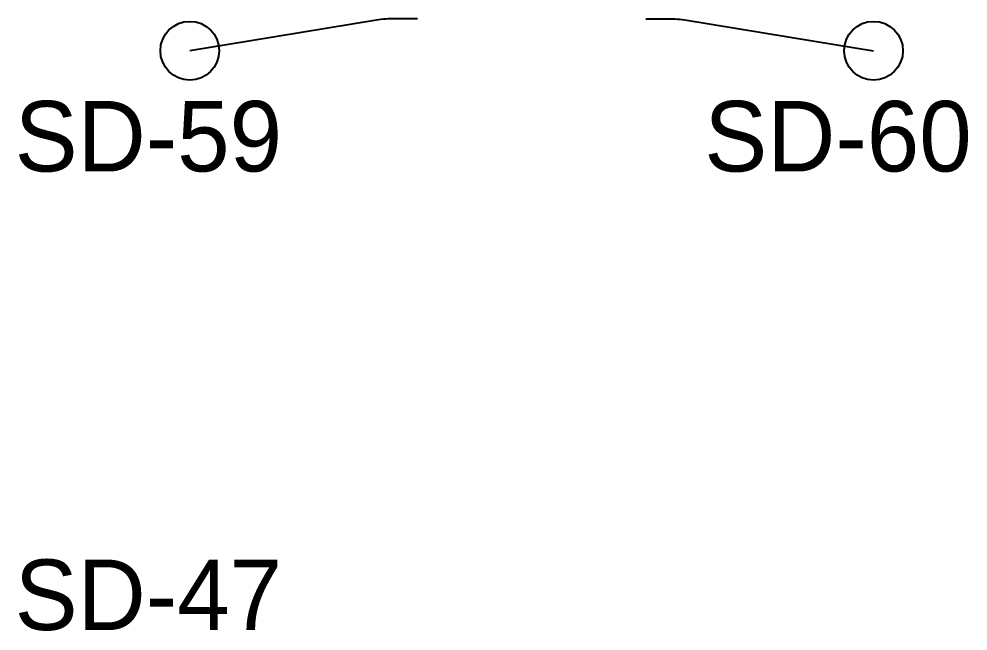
# Model space of a CAD drawing. Header units: metres. Extents: x 0.1 to 41.9, y 0.9 to 39.
# Drawn here: x 37.016 to 41.858, y 15.785 to 18.91 of the extents above; entities that cross this region are included whole.
import ezdxf

# ---------------------------------------------------------------- set-up
doc = ezdxf.new("R2010")
doc.units = ezdxf.units.M
for name, color, linetype in [('BSA_BRANCH_AXIS', 5, 'Continuous'), ('BSA_BRANCH_LABEL', 3, 'Continuous'), ('BSA_TERMINAL_CENTRE', 3, 'Continuous')]:
    doc.layers.add(name, color=color, linetype=linetype)

msp = doc.modelspace()

# ---------------------------------------------------------------- linework, layer by layer
at = {"layer": 'BSA_BRANCH_AXIS'}
for points in [[(39.0498, 18.9105), (38.8998, 18.9105, 0.040693), (38.8504, 18.9064), (38.1878, 18.7977), (37.8871, 18.7483)], [(40.2135, 18.9105), (40.3635, 18.9105, -0.040693), (40.4129, 18.9064), (41.0754, 18.7977), (41.3762, 18.7483)]]:
    msp.add_lwpolyline(points, format="xyb", dxfattribs=at)
at = {"layer": 'BSA_TERMINAL_CENTRE'}
for centre in [(37.8871, 18.7483), (41.3762, 18.7483)]:
    msp.add_circle(centre, 0.15, dxfattribs=at)

# ---------------------------------------------------------------- texts
at = {"layer": 'BSA_BRANCH_LABEL'}
for s, p in [('SD-59', (36.9937, 18.1317)), ('SD-60', (40.5126, 18.1317)), ('SD-47', (36.9937, 15.7898))]:
    msp.add_text(s, height=0.36, dxfattribs=at).set_placement(p)

doc.saveas('drawing.dxf')
